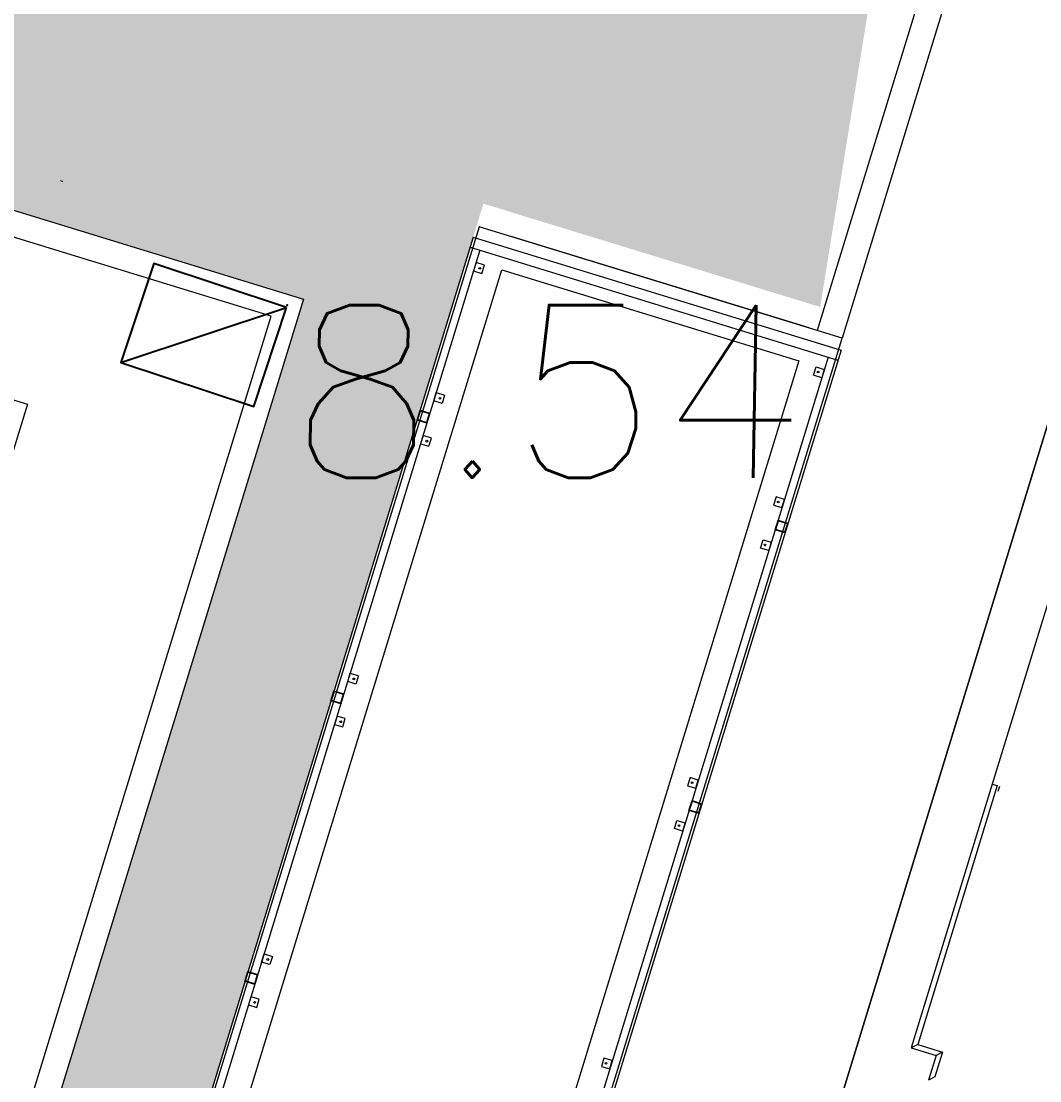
# Model space of a CAD drawing. Header units: inches. Extents: x 587740 to 588006, y 2325787 to 2326106.
# Drawn here: x 587879.07 to 587884.98, y 2325980.42 to 2325986.56 of the extents above; entities that cross this region are included whole.
import ezdxf
from ezdxf.enums import TextEntityAlignment as Align

# ---------------------------------------------------------------- set-up
doc = ezdxf.new("R2010")
doc.units = ezdxf.units.IN
doc.header["$MEASUREMENT"] = 0
doc.header["$PDSIZE"] = 0.1
for name, color, linetype in [('diem', 8, 'Continuous'), ('Docao', 22, 'Continuous'), ('Ho ga', 8, 'Continuous')]:
    doc.layers.add(name, color=color, linetype=linetype)
for name, color, linetype, lineweight in [('Xref Landscape 2020 05 04$0$A1-LÁT SÀN', 202, 'Continuous', 13), ('Xref Landscape 2020 05 04$0$KichThuoc', 1, 'Continuous', 5), ('Xref Landscape 2020 05 04$0$MANH', 136, 'Continuous', 5), ('Xref Landscape 2020 05 04$0$THAY', 4, 'Continuous', 20), ('Xref Landscape 2020 05 04$0$THIEN TUE', 3, 'Continuous', 5), ('Xref Landscape 2020 05 04$0$tree', 74, 'Continuous', 13), ('Xref Landscape 2020 05 04$0$Xref Landscape$0$THAY', 4, 'Continuous', 20), ('Xref Mat bang tang 1$0$MANH', 136, 'Continuous', 5), ('Xref mat dung 1$0$hoan thien', 41, 'Continuous', 20), ('Xref mat dung 1$0$MANH', 136, 'Continuous', 5)]:
    doc.layers.add(name, color=color, linetype=linetype, lineweight=lineweight)
doc.styles.add('VNARIAL', font='txt.shx')

# ---------------------------------------------------------------- blocks, each defined once
blk = doc.blocks.new('Xref Landscape 2020 05 04$0$MB-CAY44')
blk.add_line((12, -12), (-12, -9))
blk = doc.blocks.new('Xref Landscape 2020 05 04$0$LS CQ 01')
at = {"layer": 'Xref Landscape 2020 05 04$0$A1-LÁT SÀN'}
blk.add_lwpolyline([(-21800, -13500, 0.414214), (-21200, -12900), (-21200, -2140), (-20645, -2140), (-20645, 17460), (-13478.4, 17460, 0.253978), (-785, 9715.2)], format="xyb", dxfattribs=at)
at = {"layer": 'Xref Landscape 2020 05 04$0$Xref Landscape$0$THAY'}
for points in [[(-16160, -4150), (-16160, 1265), (-13023.4, 1265, 0.297982), (-12568.7, 1560.6, -0.119326), (-11379.1, 3093.1, 0.465967), (-11359.6, 3858.5, -0.637383), (-9538, 10989.9), (-9538, 11469.6, -0.074283), (-13156.7, 14860), (-19360, 14860), (-19360, 10000), (-19210, 10000), (-19210, 14710), (-13229, 14710, 0.072034), (-9688, 11391.2), (-9688, 11112.5, 0.626749), (-11457, 3744.4, -0.463719), (-11472.7, 3210.3, 0.119363), (-12705.7, 1621.6, -0.298527), (-13023.2, 1415), (-16310, 1415), (-16310, -4150)], [(-1600, -13500), (-1600, -8014.4), (-4791.5, -8014.4, -1.432852), (-11370.9, -4167.8, 0.453067), (-11348, -3416.3, -0.231607), (-12938, -132, 0.423132), (-13431.5, 365), (-14960, 365), (-14960, -13500)]]:
    blk.add_lwpolyline(points, format="xyb", dxfattribs=at)

msp = doc.modelspace()

# ---------------------------------------------------------------- hatches: boundary and pattern name
at = {"layer": 'Xref Landscape 2020 05 04$0$tree'}
h = msp.add_hatch(dxfattribs=at)
h.set_pattern_fill('CROSS', color=256, scale=500, angle=180)
h.set_pattern_definition([(162.94485, (587837.1625, 2326033.80572), (-0.15616437, -0.08284136), [0.0625, -0.18749998]), (252.94485, (587837.1418, 2326033.84476), (0.08284132, -0.15616439), [0.0625, -0.18750003])])
edge = h.paths.add_edge_path()
edge.add_ellipse((587881.7702, 2325969.6513), major_axis=(0.2828, 0.2828), ratio=1, start_angle=117.94484, end_angle=207.94485)
edge.add_line((587881.6529, 2325969.2689), (587901.3948, 2325963.2124))
edge.add_ellipse((587901.6881, 2325964.1684), major_axis=(0.293, 0.9561), ratio=1, start_angle=179.98404, end_angle=269.98404)
edge.add_line((587902.6441, 2325963.8751), (587903.656, 2325967.1734))
edge.add_ellipse((587903.2735, 2325967.2907), major_axis=(0.2828, 0.2828), ratio=1, start_angle=297.94484, end_angle=387.94485)
edge.add_line((587903.3909, 2325967.6731), (587900.561, 2325968.5413))
edge.add_line((587900.561, 2325968.5413), (587901.1945, 2325970.6061))
edge.add_line((587901.1945, 2325970.6061), (587888.009, 2325974.6512))
edge.add_line((587888.009, 2325974.6512), (587888.4021, 2325975.9324))
edge.add_line((587888.4021, 2325975.9324), (587883.7195, 2325977.369))
edge.add_line((587883.7195, 2325977.369), (587881.3878, 2325969.7686))
edge = h.paths.add_edge_path()
edge.add_line((587876.4407, 2325970.8679), (587878.7122, 2325970.171))
edge.add_ellipse((587878.8295, 2325970.5535), major_axis=(0.2828, 0.2828), ratio=1, start_angle=207.94485, end_angle=297.94484)
edge.add_line((587879.2119, 2325970.4361), (587881.2132, 2325976.9187))
edge.add_line((587881.2132, 2325976.9187), (587878.5593, 2325977.7329))
edge.add_line((587878.5593, 2325977.7329), (587876.4407, 2325970.8679))
edge = h.paths.add_edge_path()
edge.add_line((587866.769, 2325979.2069), (587863.9679, 2325980.0662))
edge.add_line((587863.9679, 2325980.0662), (587862.447, 2325975.1086))
edge.add_line((587862.447, 2325975.1086), (587868.0876, 2325973.3782))
edge.add_line((587868.0876, 2325973.3782), (587868.2636, 2325973.9518))
edge.add_line((587868.2636, 2325973.9518), (587869.363, 2325973.6145))
edge.add_line((587869.363, 2325973.6145), (587870.4624, 2325973.2772))
edge.add_line((587870.4624, 2325973.2772), (587870.2864, 2325972.7036))
edge.add_line((587870.2864, 2325972.7036), (587874.9298, 2325971.2791))
edge.add_line((587874.9298, 2325971.2791), (587878.9083, 2325984.2476))
edge.add_line((587878.9083, 2325984.2476), (587877.6048, 2325984.6475))
edge.add_ellipse((587877.5021, 2325984.3129), major_axis=(0.2475, 0.2475), ratio=1, start_angle=27.94485, end_angle=117.98806)
edge.add_ellipse((587872.9782, 2325985.7237), major_axis=(1.2871, 4.1959), ratio=1, start_angle=219.54091, end_angle=269.70833, ccw=False)
edge.add_ellipse((587874.7652, 2325981.3371), major_axis=(0.2466, 0.2466), ratio=1, start_angle=63.09699, end_angle=168.54162)
edge.add_ellipse((587870.9614, 2325978.8249), major_axis=(1.2354, 4.0245), ratio=1, start_angle=101.85931, end_angle=320.49943, ccw=False)
edge = h.paths.add_edge_path()
edge.add_line((587864.9431, 2325983.2449), (587864.4959, 2325981.787))
edge.add_line((587864.4959, 2325981.787), (587867.4731, 2325980.8736))
edge.add_ellipse((587870.9719, 2325978.8589), major_axis=(1.1844, 3.8598), ratio=1, start_angle=358.12776, end_angle=437.12313, ccw=False)
edge.add_ellipse((587873.0638, 2325985.6681), major_axis=(0.9049, 2.9553), ratio=1, start_angle=182.36752, end_angle=345.9625)
edge.add_ellipse((587875.158, 2325992.498), major_axis=(1.2345, 4.0271), ratio=1, start_angle=102.362, end_angle=190.23225, ccw=False)
edge.add_line((587870.9599, 2325992.8417), (587868.1516, 2325993.7033))
edge.add_line((587868.1516, 2325993.7033), (587867.7819, 2325992.4982))
edge.add_ellipse((587864.6787, 2325988.3881), major_axis=(1.51, 4.9236), ratio=1, start_angle=272.22091, end_angle=339.99646, ccw=False)
edge.add_ellipse((587864.6787, 2325988.3881), major_axis=(1.5116, 4.9232), ratio=1, start_angle=200.01267, end_angle=272.2395, ccw=False)
edge = h.paths.add_edge_path()
edge.add_ellipse((587877.0502, 2325988.3667), major_axis=(0.2804, 0.2804), ratio=1, start_angle=104.68181, end_angle=163.96488)
edge.add_line((587876.7033, 2325988.1746), (587877.4267, 2325986.2755))
edge.add_ellipse((587877.5916, 2325986.1318), major_axis=(0.1547, 0.1547), ratio=1, start_angle=93.91668, end_angle=218.42986)
edge.add_line((587877.5666, 2325985.9144), (587880.7087, 2325984.9505))
edge.add_line((587880.7087, 2325984.9505), (587879.0765, 2325979.6302))
edge.add_line((587879.0765, 2325979.6302), (587879.8891, 2325979.3809))
edge.add_line((587879.8891, 2325979.3809), (587879.885, 2325979.3673))
edge.add_line((587879.885, 2325979.3673), (587879.9254, 2325979.5504))
edge.add_line((587879.9254, 2325979.5504), (587881.4947, 2325984.6657))
edge.add_line((587881.4947, 2325984.6657), (587881.7518, 2325985.5038))
edge.add_line((587881.7518, 2325985.5038), (587883.7031, 2325984.9052))
edge.add_line((587883.7031, 2325984.9052), (587884.1213, 2325987.4936))
edge.add_line((587884.1213, 2325987.4936), (587881.7928, 2325988.2082))
edge.add_line((587881.7928, 2325988.2082), (587883.4996, 2325993.7715))
edge.add_line((587883.4996, 2325993.7715), (587885.8938, 2325993.0669))
edge.add_line((587885.8938, 2325993.0669), (587887.3575, 2325996.8173))
edge.add_line((587887.3575, 2325996.8173), (587881.5677, 2325998.5935))
edge.add_ellipse((587872.0218, 2326012.2854), major_axis=(4.8861, 15.9599), ratio=0.9999997, start_angle=215.49808, end_angle=231.90601, ccw=False)
edge.add_line((587877.3113, 2325996.4546), (587877.2221, 2325996.1637))
edge.add_ellipse((587875.1427, 2325992.4886), major_axis=(1.2377, 4.0371), ratio=1, start_angle=218.80172, end_angle=347.54358, ccw=False)
edge = h.paths.add_edge_path()
edge.add_ellipse((587854.1688, 2325984.0138), major_axis=(1.184, 3.8599), ratio=1, start_angle=282.87787, end_angle=361.87324, ccw=False)
edge.add_line((587858.1955, 2325983.7199), (587861.1727, 2325982.8065))
edge.add_line((587861.1727, 2325982.8065), (587861.62, 2325984.2644))
edge.add_ellipse((587864.7232, 2325988.3744), major_axis=(1.5106, 4.9235), ratio=1, start_angle=87.77611, end_angle=160.00293, ccw=False)
edge.add_ellipse((587864.7232, 2325988.3744), major_axis=(1.5109, 4.9234), ratio=1, start_angle=380.00355, end_angle=447.7791, ccw=False)
edge.add_line((587864.4587, 2325993.5176), (587864.8284, 2325994.7228))
edge.add_line((587864.8284, 2325994.7228), (587861.8636, 2325995.6323))
edge.add_ellipse((587858.3603, 2325997.6417), major_axis=(1.1851, 3.8608), ratio=1, start_angle=179.86436, end_angle=257.22648, ccw=False)
edge.add_ellipse((587856.2588, 2325990.8263), major_axis=(0.8976, 2.9604), ratio=1, start_angle=-0.18775, end_angle=177.36392)
edge = h.paths.add_edge_path()
edge.add_line((587846.6411, 2325979.9576), (587851.2845, 2325978.5331))
edge.add_line((587851.2845, 2325978.5331), (587851.4605, 2325979.1067))
edge.add_line((587851.4605, 2325979.1067), (587852.5599, 2325978.7694))
edge.add_line((587852.5599, 2325978.7694), (587853.6594, 2325978.4321))
edge.add_line((587853.6594, 2325978.4321), (587853.4834, 2325977.8585))
edge.add_line((587853.4834, 2325977.8585), (587859.1239, 2325976.1281))
edge.add_line((587859.1239, 2325976.1281), (587860.6448, 2325981.0857))
edge.add_line((587860.6448, 2325981.0857), (587857.8438, 2325981.945))
edge.add_ellipse((587854.1575, 2325983.9892), major_axis=(1.2362, 4.0298), ratio=1, start_angle=38.53833, end_angle=258.04365, ccw=False)
edge.add_ellipse((587852.4279, 2325988.1953), major_axis=(0.2399, 0.2399), ratio=1, start_angle=258.20788, end_angle=353.51148)
edge.add_ellipse((587856.224, 2325990.8032), major_axis=(1.2514, 4.0795), ratio=1, start_angle=89.52094, end_angle=141.22285, ccw=False)
edge.add_ellipse((587851.8205, 2325992.1916), major_axis=(0.2475, 0.2475), ratio=1, start_angle=297.90162, end_angle=387.94485)
edge.add_line((587851.9232, 2325992.5262), (587850.6196, 2325992.9261))
edge.add_line((587850.6196, 2325992.9261), (587846.6411, 2325979.9576))
edge = h.paths.add_edge_path()
edge.add_ellipse((587842.971, 2325981.5543), major_axis=(0.2828, 0.2828), ratio=1, start_angle=117.94484, end_angle=207.94485)
edge.add_line((587842.8537, 2325981.1718), (587845.1596, 2325980.4644))
edge.add_line((587845.1596, 2325980.4644), (587846.6613, 2325985.3593))
edge.add_line((587846.6613, 2325985.3593), (587843.9729, 2325986.184))
edge.add_line((587843.9729, 2325986.184), (587842.5886, 2325981.6716))
edge = h.paths.add_edge_path()
edge.add_line((587823.8625, 2325992.1234), (587822.7503, 2325992.4123))
edge.add_ellipse((587822.633, 2325992.0299), major_axis=(0.2828, 0.2828), ratio=1, start_angle=27.94485, end_angle=117.94484)
edge.add_line((587822.2506, 2325992.1472), (587821.2388, 2325988.849))
edge.add_ellipse((587822.1948, 2325988.5557), major_axis=(0.2936, 0.9559), ratio=1, start_angle=90.02039, end_angle=180.02039)
edge.add_line((587821.9015, 2325987.5996), (587839.9588, 2325982.0599))
edge.add_ellipse((587840.0762, 2325982.4423), major_axis=(0.2828, 0.2828), ratio=1, start_angle=207.94485, end_angle=297.94484)
edge.add_line((587840.4586, 2325982.325), (587842.838, 2325989.9107))
edge.add_line((587842.838, 2325989.9107), (587838.0962, 2325991.3655))
edge.add_line((587838.0962, 2325991.3655), (587837.7031, 2325990.0842))
edge.add_line((587837.7031, 2325990.0842), (587834.3851, 2325990.9976))
edge.add_line((587834.3851, 2325990.9976), (587833.9158, 2325989.4679))
edge.add_line((587833.9158, 2325989.4679), (587824.5468, 2325992.3422))
edge.add_line((587824.5468, 2325992.3422), (587825.016, 2325993.8718))
edge.add_line((587825.016, 2325993.8718), (587824.4813, 2325994.1405))
edge.add_line((587824.4813, 2325994.1405), (587823.8625, 2325992.1234))
edge = h.paths.add_edge_path()
edge.add_line((587850.6386, 2326008.082), (587849.3188, 2326003.7799))
edge.add_line((587849.3188, 2326003.7799), (587849.7152, 2326004.1285))
edge.add_line((587849.7152, 2326004.1285), (587852.1592, 2326003.3862))
edge.add_line((587852.1592, 2326003.3862), (587850.4525, 2325997.8229))
edge.add_line((587850.4525, 2325997.8229), (587848.1239, 2325998.537))
edge.add_line((587848.1239, 2325998.537), (587846.9446, 2325996.0409))
edge.add_line((587846.9446, 2325996.0409), (587848.9302, 2325995.4318))
edge.add_line((587848.9302, 2325995.4318), (587848.7249, 2325994.7625))
edge.add_line((587848.7249, 2325994.7625), (587846.5945, 2325987.8692))
edge.add_line((587846.5945, 2325987.8692), (587847.4071, 2325987.6199))
edge.add_line((587847.4071, 2325987.6199), (587849.5232, 2325994.5176))
edge.add_line((587849.5232, 2325994.5176), (587852.6653, 2325993.5537))
edge.add_ellipse((587852.7338, 2325994.0085), major_axis=(0.3252, 0.3252), ratio=1, start_angle=216.42746, end_angle=265.26183)
edge.add_ellipse((587846.2942, 2326002.7703), major_axis=(3.3069, 10.8393), ratio=0.9999997, start_angle=233.44058, end_angle=245.84167)
edge.add_ellipse((587858.451, 2325997.4782), major_axis=(1.2372, 4.0306), ratio=1, start_angle=14.35697, end_angle=137.90172, ccw=False)
edge.add_line((587858.6501, 2326001.6897), (587858.7874, 2326002.1374))
edge.add_ellipse((587872.0447, 2326012.2783), major_axis=(4.8965, 15.9567), ratio=0.9999997, start_angle=128.06487, end_angle=144.4728, ccw=False)
edge.add_line((587856.4628, 2326006.2953), (587850.6386, 2326008.082))

# ---------------------------------------------------------------- linework, layer by layer
at = {"layer": 'diem'}
msp.add_point((587880.615, 2325984.916, 8.541), dxfattribs=at)
at = {"layer": 'Ho ga'}
msp.add_lwpolyline([(587880.6109, 2325984.9025), (587879.8416, 2325985.1576), (587879.6514, 2325984.5842), (587880.4208, 2325984.3291)], close=True, dxfattribs=at)
msp.add_lwpolyline([(587879.6514, 2325984.5842), (587880.6109, 2325984.9025)], dxfattribs=at)
at = {"layer": 'Xref Landscape 2020 05 04$0$KichThuoc'}
for p, q in [((587881.692, 2325985.3088), (587879.7619, 2325979.0172)), ((587881.692, 2325985.3088), (587883.8239, 2325984.6547)), ((587881.7318, 2325985.2338, 0), (587879.8192, 2325978.9996)), ((587881.6744, 2325985.2514), (587883.8063, 2325984.5974)), ((587883.749, 2325984.615), (587881.464, 2325977.1666)), ((587883.8239, 2325984.6547), (587881.5213, 2325977.149))]:
    msp.add_line(p, q, dxfattribs=at)
for points in [[(587881.7429, 2325985.0997), (587881.7576, 2325985.1475), (587881.7098, 2325985.1621), (587881.6951, 2325985.1143)], [(587883.6645, 2325984.5101), (587883.6792, 2325984.5579), (587883.727, 2325984.5433), (587883.7123, 2325984.4955)], [(587881.5266, 2325984.3944), (587881.5119, 2325984.3466), (587881.4641, 2325984.3613), (587881.4788, 2325984.4091)], [(587881.4356, 2325984.0981), (587881.4503, 2325984.1459), (587881.4025, 2325984.1605), (587881.3878, 2325984.1127)], [(587883.4482, 2325983.8049), (587883.4335, 2325983.7571), (587883.4813, 2325983.7424), (587883.496, 2325983.7902)], [(587883.5167, 2325983.6531), (587883.4991, 2325983.5958), (587883.4417, 2325983.6134), (587883.4593, 2325983.6707)], [(587883.5129, 2325983.6512), (587883.4971, 2325983.5995), (587883.4455, 2325983.6154), (587883.4613, 2325983.667)], [(587883.3572, 2325983.5085), (587883.3719, 2325983.5563), (587883.4197, 2325983.5417), (587883.405, 2325983.4939)], [(587880.9432, 2325982.6635), (587880.9256, 2325982.6062), (587880.8683, 2325982.6237), (587880.8859, 2325982.6811)], [(587880.9395, 2325982.6615), (587880.9237, 2325982.6099), (587880.872, 2325982.6257), (587880.8879, 2325982.6774)], [(587880.4444, 2325981.0375), (587880.4268, 2325980.9802), (587880.3695, 2325980.9978), (587880.3871, 2325981.0551)], [(587880.4407, 2325981.0355), (587880.4248, 2325980.9839), (587880.3732, 2325980.9998), (587880.389, 2325981.0514)]]:
    msp.add_lwpolyline(points, close=True, dxfattribs=at)
at = {"layer": 'Xref Landscape 2020 05 04$0$KichThuoc', "elevation": 0}
for points in [[(587881.4421, 2325984.2896), (587881.4245, 2325984.2322), (587881.3671, 2325984.2498), (587881.3847, 2325984.3072)], [(587881.4383, 2325984.2876), (587881.4225, 2325984.236), (587881.3709, 2325984.2518), (587881.3867, 2325984.3034)], [(587881.0277, 2325982.7684), (587881.013, 2325982.7206), (587880.9652, 2325982.7352), (587880.9799, 2325982.783)], [(587880.9368, 2325982.472), (587880.9514, 2325982.5198), (587880.9036, 2325982.5345), (587880.889, 2325982.4866)], [(587882.9493, 2325982.1788), (587882.9346, 2325982.131), (587882.9824, 2325982.1164), (587882.9971, 2325982.1642)], [(587883.0178, 2325982.0271), (587883.0002, 2325981.9697), (587882.9429, 2325981.9873), (587882.9605, 2325982.0447)], [(587883.0141, 2325982.0251), (587882.9982, 2325981.9735), (587882.9466, 2325981.9893), (587882.9624, 2325982.0409)], [(587882.8584, 2325981.8825), (587882.8731, 2325981.9303), (587882.9209, 2325981.9156), (587882.9062, 2325981.8678)], [(587880.5289, 2325981.1424), (587880.5142, 2325981.0946), (587880.4664, 2325981.1092), (587880.4811, 2325981.157)], [(587880.438, 2325980.846), (587880.4526, 2325980.8938), (587880.4048, 2325980.9085), (587880.3902, 2325980.8607)], [(587882.4505, 2325980.5528), (587882.4358, 2325980.505), (587882.4836, 2325980.4904), (587882.4983, 2325980.5382)]]:
    msp.add_lwpolyline(points, close=True, dxfattribs=at)
at = {"layer": 'Xref Landscape 2020 05 04$0$KichThuoc'}
for centre in [(587881.7311, 2325985.1294), (587883.691, 2325984.5282), (587881.5001, 2325984.3764), (587881.4238, 2325984.1278), (587883.46, 2325983.7751), (587883.3837, 2325983.5266), (587881.0013, 2325982.7503), (587880.925, 2325982.5018), (587882.9611, 2325982.1491), (587882.8848, 2325981.9005), (587880.5024, 2325981.1243), (587880.4262, 2325980.8758), (587882.4623, 2325980.5231)]:
    msp.add_circle(centre, 0.005, dxfattribs=at)
at = {"layer": 'Xref Landscape 2020 05 04$0$THAY'}
for p, q in [((587879.5949, 2325977.74), (587881.8591, 2325985.1205)), ((587881.8591, 2325985.1205), (587883.58, 2325984.5926)), ((587883.58, 2325984.5926), (587881.3158, 2325977.2121))]:
    msp.add_line(p, q, dxfattribs=at)
msp.add_lwpolyline([(587881.507, 2325977.1534), (587883.8298, 2325984.7251), (587881.7266, 2325985.3704), (587879.7762, 2325979.0128)], dxfattribs=at)
at = {"layer": 'Xref Landscape 2020 05 04$0$Xref Landscape$0$THAY'}
for p, q in [((587884.7225, 2325988.1463), (587883.6864, 2325984.7691)), ((587884.8659, 2325988.1023), (587883.8298, 2325984.7251)), ((587883.8298, 2325984.7251), (587881.7266, 2325985.3704)), ((587883.6386, 2325984.7838), (587881.9178, 2325985.3117))]:
    msp.add_line(p, q, dxfattribs=at)
at = {"layer": 'Xref Mat bang tang 1$0$MANH'}
msp.add_lwpolyline([(587889.644, 2325999.2957), (587883.8104, 2325980.2804), (587884.341, 2325980.1176)], dxfattribs=at)
at = {"layer": 'Xref mat dung 1$0$hoan thien'}
for p, q in [((587884.7003, 2325982.1412), (587884.231, 2325980.6116)), ((587884.729, 2325982.1324), (587884.2685, 2325980.6315)), ((587884.7003, 2325982.1412), (587884.729, 2325982.1324)), ((587884.7345, 2325982.0993), (587884.7433, 2325982.128)), ((587884.231, 2325980.6116), (587884.3744, 2325980.5676)), ((587884.2685, 2325980.6315), (587884.4119, 2325980.5875)), ((587884.3744, 2325980.5676), (587884.3304, 2325980.4242)), ((587884.4119, 2325980.5875), (587884.3679, 2325980.4441))]:
    msp.add_line(p, q, dxfattribs=at)
for points in [[(587884.2685, 2325980.6315), (587884.231, 2325980.6116)], [(587884.4119, 2325980.5875), (587884.3744, 2325980.5676)], [(587884.3679, 2325980.4441), (587884.3304, 2325980.4242)]]:
    msp.add_lwpolyline(points, dxfattribs=at)
at = {"layer": 'Xref mat dung 1$0$MANH'}
msp.add_line((587889.9062, 2325999.1106), (587884.7003, 2325982.1412), dxfattribs=at)

# ---------------------------------------------------------------- block references
at = {"layer": 'Xref Landscape 2020 05 04$0$MANH', "extrusion": (0, 0, -1), "xscale": 0.0009999998908797264, "yscale": 0.001000000163912773, "zscale": -0.0009999999999989416, "rotation": 17.05515466250016}
msp.add_blockref('Xref Landscape 2020 05 04$0$LS CQ 01', (-587864.7009, 2325988.3813), dxfattribs=at)
at = {"layer": 'Xref Landscape 2020 05 04$0$THIEN TUE', "xscale": 0.0005999999567869778, "yscale": 0.000599999912083149, "zscale": 0.000599999999999365, "rotation": 162.9448459895965}
msp.add_blockref('Xref Landscape 2020 05 04$0$MB-CAY44', (587879.306, 2325985.6285), dxfattribs=at)

# ---------------------------------------------------------------- texts
at = {"layer": 'Docao', "style": 'VNARIAL', "oblique": 1}
msp.add_text('8.54', height=1, dxfattribs=at).set_placement((587880.615, 2325984.916, 8.541), align=Align.TOP_LEFT)

doc.saveas('drawing.dxf')
